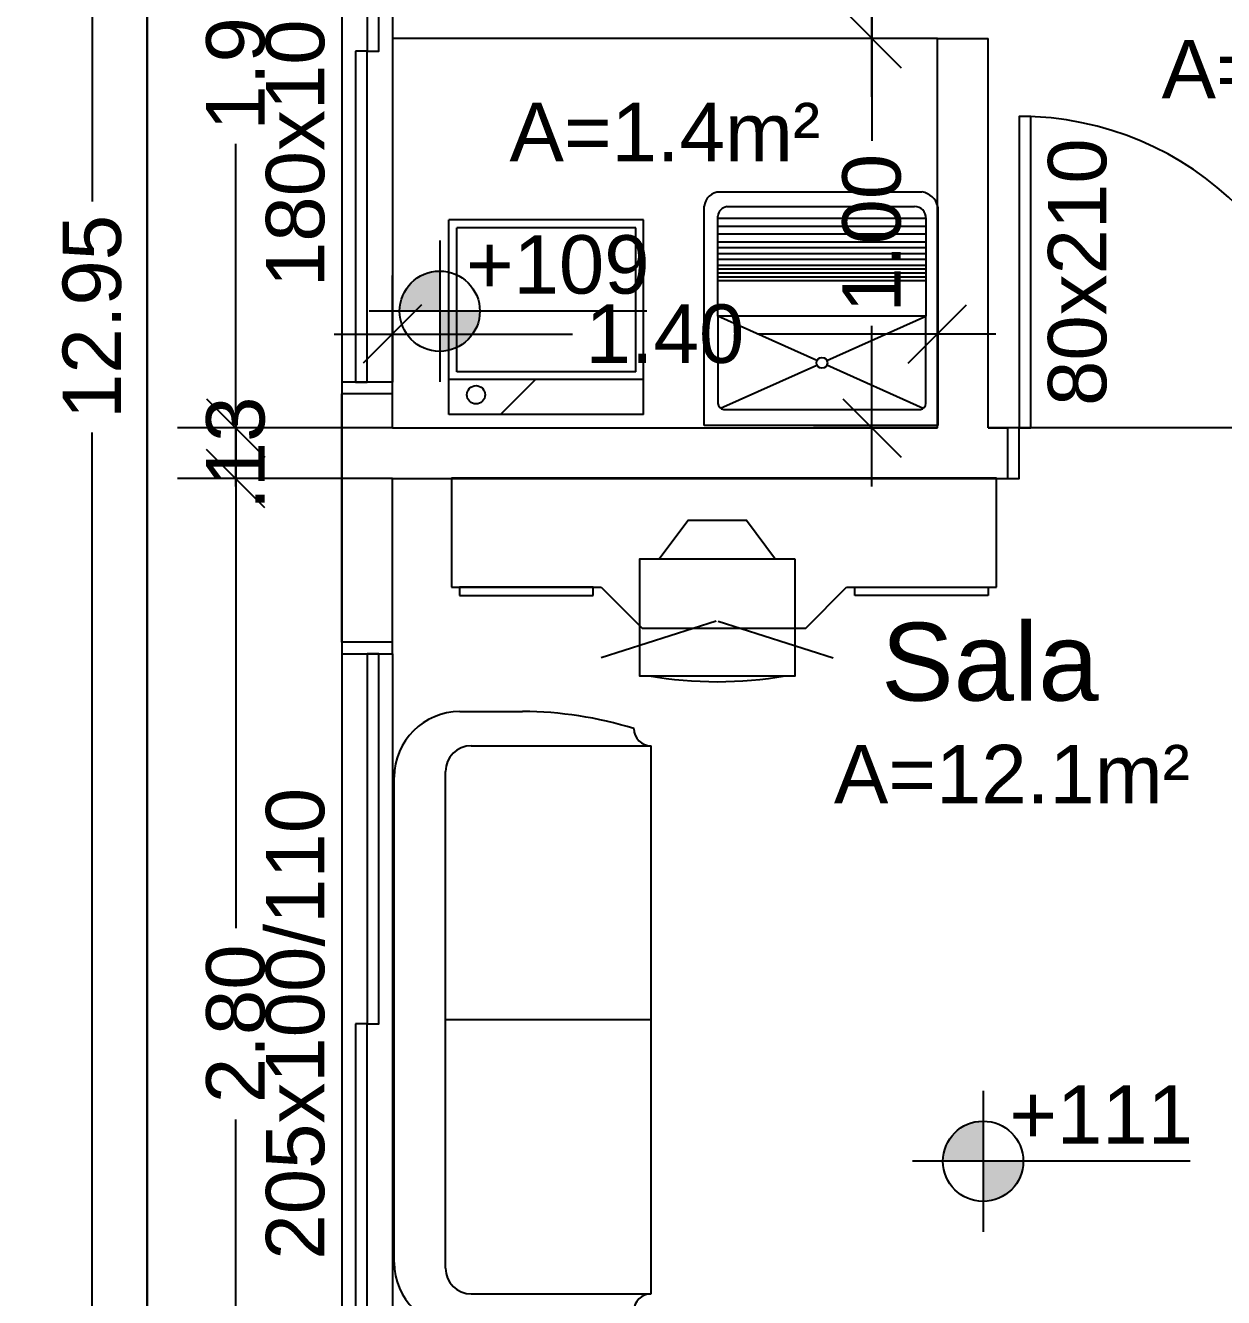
# Model space of a CAD drawing. Extents: x -120 to 1117, y 5 to 675.
# Drawn here: x 11.907 to 14.984, y 84.881 to 88.147 of the extents above; entities that cross this region are included whole.
import ezdxf
from ezdxf.enums import TextEntityAlignment as Align

# ---------------------------------------------------------------- set-up
doc = ezdxf.new("R2010")
doc.units = 0
doc.header["$MEASUREMENT"] = 0
doc.layers.get('0').update_dxf_attribs({"linetype": 'CONTINUOUS'})
doc.layers.get('DEFPOINTS').update_dxf_attribs({"linetype": 'CONTINUOUS'})
for name, color, linetype in [('cota', 1, 'CONTINUOUS'), ('janela-porta', 6, 'CONTINUOUS'), ('moveis', 253, 'CONTINUOUS'), ('nivel', 4, 'CONTINUOUS'), ('parede', 2, 'CONTINUOUS'), ('piso', 4, 'CONTINUOUS'), ('texto', 7, 'CONTINUOUS'), ('vegetacao', 82, 'CONTINUOUS')]:
    doc.layers.add(name, color=color, linetype=linetype)
doc.styles.get("Standard").update_dxf_attribs({"font": 'arial.ttf'})
doc.dimstyles.new('cotass', dxfattribs={"dimtxt": 0.15, "dimasz": 0.15, "dimexe": 0.15, "dimexo": 0, "dimgap": 0.05, "dimtad": 0, "dimzin": 4, "dimdsep": 46, "dimtxsty": 'Standard', "dimblk": 'OBLIQUE', "dimcen": 0, "dimdle": 0.15, "dimclrd": 256, "dimclrt": 4, "dimadec": 0, "dimazin": 1, "dimtfac": 1, "dimtix": 1, "dimtofl": 0, "dimtmove": 0, "dimatfit": 3, "dimldrblk": 'OPEN30', "dimfxl": 0, "dimtolj": 1, "dimtzin": 0, "dimlwd": -1, "dimarcsym": 0})

# ---------------------------------------------------------------- blocks, each defined once
blk = doc.blocks.new('_Oblique')
at = {"color": 0, "linetype": 'ByBlock', "lineweight": -2}
blk.add_line((-0.5, -0.5), (0.5, 0.5), dxfattribs=at)
blk = doc.blocks.new('*D109')
at = {"layer": 'cota', "transparency": 16777216}
for p, q in [((12.4469, 89.1987), (12.4469, 88.319)), ((12.4469, 86.9637), (12.4469, 87.8435))]:
    blk.add_line(p, q, dxfattribs=at)
at = {"layer": 'cota', "color": 0, "lineweight": -2, "transparency": 16777216}
for p, q in [((12.8493, 89.0487), (12.2969, 89.0487)), ((12.8493, 87.1137), (12.2969, 87.1137))]:
    blk.add_line(p, q, dxfattribs=at)
at = {"layer": 'DEFPOINTS', "color": 0, "transparency": 16777216}
for p in [(12.8493, 89.0487), (12.4469, 87.1137), (12.8493, 87.1137)]:
    blk.add_point(p, dxfattribs=at)
at = {"layer": 'cota', "transparency": 16777216, "xscale": 0.15, "yscale": 0.15, "zscale": 0.15}
for p, rotation in [((12.4469, 89.0487), 90), ((12.4469, 87.1137), 270)]:
    blk.add_blockref('_Oblique', p, dxfattribs=dict(at, rotation=rotation))
at = {"layer": 'cota', "color": 4, "transparency": 16777216, "insert": (12.4469, 88.0812), "char_height": 0.15, "attachment_point": 5, "rotation": 90}
blk.add_mtext('\\A1;1.93', dxfattribs=at)
blk = doc.blocks.new('_Open30')
at = {"color": 0, "linetype": 'ByBlock', "lineweight": -2}
for p, q in [((-1, 0.268), (0, 0)), ((0, 0), (-1, -0.268)), ((0, 0), (-1, 0))]:
    blk.add_line(p, q, dxfattribs=at)
blk = doc.blocks.new('*D110')
at = {"layer": 'cota', "transparency": 16777216}
for p, q in [((12.4469, 87.1137), (12.4469, 87.2637)), ((12.4469, 86.9837), (12.4469, 86.8337))]:
    blk.add_line(p, q, dxfattribs=at)
at = {"layer": 'cota', "color": 0, "lineweight": -2, "transparency": 16777216}
for p, q in [((12.8493, 87.1137), (12.2969, 87.1137)), ((12.8493, 86.9837), (12.2969, 86.9837))]:
    blk.add_line(p, q, dxfattribs=at)
at = {"layer": 'DEFPOINTS', "color": 0, "transparency": 16777216}
for p in [(12.8493, 87.1137), (12.4469, 86.9837), (12.8493, 86.9837)]:
    blk.add_point(p, dxfattribs=at)
at = {"layer": 'cota', "transparency": 16777216, "xscale": 0.15, "yscale": 0.15, "zscale": 0.15}
for p, rotation in [((12.4469, 87.1137), 270), ((12.4469, 86.9837), 90)]:
    blk.add_blockref('_Oblique', p, dxfattribs=dict(at, rotation=rotation))
at = {"layer": 'cota', "color": 4, "transparency": 16777216, "insert": (12.4469, 87.0487), "char_height": 0.15, "attachment_point": 5, "rotation": 90}
blk.add_mtext('\\A1;.13', dxfattribs=at)
blk = doc.blocks.new('*D111')
at = {"layer": 'cota', "transparency": 16777216}
for p, q in [((12.4469, 87.1337), (12.4469, 85.8295)), ((12.4469, 84.0337), (12.4469, 85.3379))]:
    blk.add_line(p, q, dxfattribs=at)
at = {"layer": 'cota', "color": 0, "lineweight": -2, "transparency": 16777216}
for p, q in [((12.8493, 86.9837), (12.2969, 86.9837)), ((12.8493, 84.1837), (12.2969, 84.1837))]:
    blk.add_line(p, q, dxfattribs=at)
at = {"layer": 'DEFPOINTS', "color": 0, "transparency": 16777216}
for p in [(12.8493, 86.9837), (12.4469, 84.1837), (12.8493, 84.1837)]:
    blk.add_point(p, dxfattribs=at)
at = {"layer": 'cota', "transparency": 16777216, "xscale": 0.15, "yscale": 0.15, "zscale": 0.15}
for p, rotation in [((12.4469, 86.9837), 90), ((12.4469, 84.1837), 270)]:
    blk.add_blockref('_Oblique', p, dxfattribs=dict(at, rotation=rotation))
at = {"layer": 'cota', "color": 4, "transparency": 16777216, "insert": (12.4469, 85.5837), "char_height": 0.15, "attachment_point": 5, "rotation": 90}
blk.add_mtext('\\A1;2.80', dxfattribs=at)
blk = doc.blocks.new('*D234')
at = {"layer": 'cota', "color": 0, "lineweight": -2, "transparency": 16777216}
for p, q in [((12.8493, 87.1137), (12.8493, 87.5047)), ((14.2493, 87.1137), (14.2493, 87.5047))]:
    blk.add_line(p, q, dxfattribs=at)
at = {"layer": 'cota', "transparency": 16777216}
for p, q in [((12.6993, 87.3547), (13.3118, 87.3547)), ((14.3993, 87.3547), (13.7868, 87.3547))]:
    blk.add_line(p, q, dxfattribs=at)
at = {"layer": 'DEFPOINTS', "color": 0, "transparency": 16777216}
for p in [(12.8493, 87.3547), (12.8493, 87.1137), (14.2493, 87.1137)]:
    blk.add_point(p, dxfattribs=at)
at = {"layer": 'cota', "transparency": 16777216, "xscale": 0.15, "yscale": 0.15, "zscale": 0.15, "rotation": 180}
blk.add_blockref('_Oblique', (12.8493, 87.3547), dxfattribs=at)
at = {"layer": 'cota', "transparency": 16777216, "xscale": 0.15, "yscale": 0.15, "zscale": 0.15}
blk.add_blockref('_Oblique', (14.2493, 87.3547), dxfattribs=at)
at = {"layer": 'cota', "color": 4, "transparency": 16777216, "insert": (13.5493, 87.3547), "char_height": 0.15, "attachment_point": 5}
blk.add_mtext('\\A1;1.40', dxfattribs=at)
blk = doc.blocks.new('*D235')
at = {"layer": 'cota', "transparency": 16777216}
for p, q in [((14.0809, 88.2637), (14.0809, 87.8512)), ((14.0809, 86.9637), (14.0809, 87.3762))]:
    blk.add_line(p, q, dxfattribs=at)
at = {"layer": 'cota', "color": 0, "lineweight": -2, "transparency": 16777216}
for p, q in [((14.2493, 88.1137), (13.9309, 88.1137)), ((14.2493, 87.1137), (13.9309, 87.1137))]:
    blk.add_line(p, q, dxfattribs=at)
at = {"layer": 'DEFPOINTS', "color": 0, "transparency": 16777216}
for p in [(14.2493, 88.1137), (14.0809, 87.1137), (14.2493, 87.1137)]:
    blk.add_point(p, dxfattribs=at)
at = {"layer": 'cota', "transparency": 16777216, "xscale": 0.15, "yscale": 0.15, "zscale": 0.15}
for p, rotation in [((14.0809, 88.1137), 90), ((14.0809, 87.1137), 270)]:
    blk.add_blockref('_Oblique', p, dxfattribs=dict(at, rotation=rotation))
at = {"layer": 'cota', "color": 4, "transparency": 16777216, "insert": (14.0809, 87.6137), "char_height": 0.15, "attachment_point": 5, "rotation": 90}
blk.add_mtext('\\A1;1.00', dxfattribs=at)
blk = doc.blocks.new('*D236')
at = {"layer": 'cota', "transparency": 16777216}
for p, q in [((14.0809, 89.1987), (14.0809, 88.7626)), ((14.0809, 87.9637), (14.0809, 88.3998))]:
    blk.add_line(p, q, dxfattribs=at)
at = {"layer": 'cota', "color": 0, "lineweight": -2, "transparency": 16777216}
for p, q in [((14.2493, 89.0487), (13.9309, 89.0487)), ((14.2493, 88.1137), (13.9309, 88.1137))]:
    blk.add_line(p, q, dxfattribs=at)
at = {"layer": 'DEFPOINTS', "color": 0, "transparency": 16777216}
for p in [(14.0809, 89.0487), (14.2493, 89.0487), (14.2493, 88.1137)]:
    blk.add_point(p, dxfattribs=at)
at = {"layer": 'cota', "transparency": 16777216, "xscale": 0.15, "yscale": 0.15, "zscale": 0.15}
for p, rotation in [((14.0809, 89.0487), 90), ((14.0809, 88.1137), 270)]:
    blk.add_blockref('_Oblique', p, dxfattribs=dict(at, rotation=rotation))
at = {"layer": 'cota', "color": 4, "transparency": 16777216, "insert": (14.0809, 88.5812), "char_height": 0.15, "attachment_point": 5, "rotation": 90}
blk.add_mtext('\\A1;.93', dxfattribs=at)
blk = doc.blocks.new('*D482')
at = {"layer": 'cota', "transparency": 16777216}
for p, q in [((12.0782, 94.0237), (12.0782, 87.6953)), ((12.0782, 80.7737), (12.0782, 87.1021))]:
    blk.add_line(p, q, dxfattribs=at)
at = {"layer": 'cota', "color": 0, "lineweight": -2, "transparency": 16777216}
for p, q in [((12.7193, 93.8737), (11.9282, 93.8737)), ((12.7193, 80.9237), (11.9282, 80.9237))]:
    blk.add_line(p, q, dxfattribs=at)
at = {"layer": 'DEFPOINTS', "color": 0, "transparency": 16777216}
for p in [(12.0782, 93.8737), (12.7193, 93.8737), (12.7193, 80.9237)]:
    blk.add_point(p, dxfattribs=at)
at = {"layer": 'cota', "transparency": 16777216, "xscale": 0.15, "yscale": 0.15, "zscale": 0.15}
for p, rotation in [((12.0782, 93.8737), 90), ((12.0782, 80.9237), 270)]:
    blk.add_blockref('_Oblique', p, dxfattribs=dict(at, rotation=rotation))
at = {"layer": 'cota', "color": 4, "transparency": 16777216, "insert": (12.0782, 87.3987), "char_height": 0.15, "attachment_point": 5, "rotation": 90}
blk.add_mtext('\\A1;12.95', dxfattribs=at)
blk = doc.blocks.new('NIVEL')
at = {"layer": 'nivel'}
h = blk.add_hatch(color=256, dxfattribs=at)
h.paths.add_polyline_path([(0, 0.1375, 0.414214), (-0.1375, 0), (0, 0)])
h.paths.add_polyline_path([(0, 0), (0, -0.1375, 0.414214), (0.1375, 0)])
for p, q in [((0, 0.2417), (0, -0.2417)), ((0.7095, 0), (-0.2418, 0))]:
    blk.add_line(p, q, dxfattribs=at)
blk.add_circle((0, 0), 0.1375, dxfattribs=at)

msp = doc.modelspace()

# ---------------------------------------------------------------- hatches: boundary and pattern name
at = {"layer": 'vegetacao'}
h = msp.add_hatch(dxfattribs=at)
h.set_pattern_fill('ANGLE', color=256, scale=2, style=0)
h.set_pattern_definition([(0, (0, 0), (0, 0.55), [0.4, -0.15]), (90, (0, 0), (-0.55, 3e-17), [0.4, -0.15])])
edge = h.paths.add_edge_path()
edge.add_line((33.5894, 75.9237), (33.5894, 116.2837))
edge.add_line((33.5894, 116.2837), (9.8693, 116.2837))
edge.add_line((9.8693, 116.2837), (9.8693, 110.2837))
edge.add_line((9.8693, 110.2837), (27.5894, 110.2837))
edge.add_arc((27.5894, 107.2837), 3, 0, 90, ccw=False)
edge.add_line((30.5894, 107.2837), (30.5894, 75.9237))
edge.add_line((30.5894, 75.9237), (33.5894, 75.9237))
edge = h.paths.add_edge_path(flags=17)
edge.add_line((27.3693, 110.2837), (27.5894, 110.2837))
edge.add_arc((27.5894, 107.2837), 3, 0, 90, ccw=False)
edge.add_line((30.5894, 107.2837), (30.5894, 93.8737))
edge.add_line((30.5894, 93.8737), (24.8993, 93.8737))
edge.add_line((24.8993, 93.8737), (24.8993, 91.5437))
edge.add_line((24.8993, 91.5437), (22.8493, 91.5437))
edge.add_line((22.8493, 91.5437), (22.8493, 95.2856))
edge.add_line((22.8493, 95.2856), (27.8493, 95.2856))
edge.add_line((27.8493, 95.2856), (27.8493, 97.7856))
edge.add_line((27.8493, 97.7856), (27.2544, 97.7856))
edge.add_line((27.2544, 97.7856), (27.2544, 105.2837))
edge.add_line((27.2544, 105.2837), (27.3693, 105.2837))
edge.add_line((27.3693, 105.2837), (27.3693, 110.2837))
h.paths.add_polyline_path([(22.8493, 95.2856), (22.8493, 97.7856), (27.8493, 97.7856), (27.8493, 95.2856)], flags=16)
h.paths.add_polyline_path([(22.2544, 97.7856), (22.2544, 100.2856), (27.2544, 100.2856), (27.2544, 97.7856)], flags=17)
h.paths.add_polyline_path([(22.2544, 100.2856), (22.2544, 102.7856), (27.2544, 102.7856), (27.2544, 100.2856)], flags=17)
h.paths.add_polyline_path([(22.2544, 102.7856), (22.2544, 105.2856), (27.2544, 105.2856), (27.2544, 102.7856)], flags=17)
h.paths.add_polyline_path([(27.3693, 105.2837), (24.8693, 105.2837), (24.8693, 110.2837), (27.3693, 110.2837)], flags=16)
h.paths.add_polyline_path([(24.8693, 105.2837), (22.3693, 105.2837), (22.3693, 110.2837), (24.8693, 110.2837)], flags=17)
h.paths.add_polyline_path([(22.3693, 105.2837), (19.8693, 105.2837), (19.8693, 110.2837), (22.3693, 110.2837)], flags=17)
h.paths.add_polyline_path([(19.8693, 105.2837), (17.3693, 105.2837), (17.3693, 110.2837), (19.8693, 110.2837)], flags=17)
h.paths.add_polyline_path([(17.3693, 105.2837), (14.8693, 105.2837), (14.8693, 110.2837), (17.3693, 110.2837)], flags=17)
h.paths.add_polyline_path([(14.8693, 105.2837), (12.3693, 105.2837), (12.3693, 110.2837), (14.8693, 110.2837)], flags=17)

# ---------------------------------------------------------------- linework, layer by layer
at = {"layer": 'janela-porta', "color": 6, "linetype": 'Continuous'}
for p, q in [((12.7193, 88.9312), (12.7193, 87.2312)), ((12.8493, 88.9312), (12.8493, 87.2312)), ((12.7193, 86.5337), (12.7193, 84.6337)), ((12.8493, 86.5337), (12.8493, 84.6337))]:
    msp.add_line(p, q, dxfattribs=at)
for points in [[(12.7843, 88.9312), (12.7843, 88.0812), (12.8143, 88.0812), (12.8143, 88.9312), (12.7843, 88.9312)], [(12.7544, 88.0812), (12.7544, 87.2312), (12.7843, 87.2312), (12.7843, 88.0812), (12.7544, 88.0812)], [(14.4593, 87.1137), (14.4893, 87.1137), (14.4893, 87.9137), (14.4593, 87.9137), (14.4593, 87.1137)], [(12.7843, 86.5337), (12.7843, 85.5837), (12.8143, 85.5837), (12.8143, 86.5337), (12.7843, 86.5337)], [(12.7544, 85.5837), (12.7544, 84.6337), (12.7843, 84.6337), (12.7843, 85.5837), (12.7544, 85.5837)]]:
    msp.add_lwpolyline(points, close=True, dxfattribs=at)
for points in [[(12.8493, 87.2012), (12.8493, 87.2312), (12.7193, 87.2312), (12.7193, 87.2012)], [(14.4293, 86.9837), (14.4593, 86.9837), (14.4593, 87.1137), (14.4293, 87.1137)], [(12.7193, 86.5637), (12.7193, 86.5337), (12.8493, 86.5337), (12.8493, 86.5637)]]:
    msp.add_lwpolyline(points, dxfattribs=at)
msp.add_arc((14.4593, 87.1137), 0.8, 0, 90, dxfattribs=at)
at = {"layer": 'moveis'}
for p, q in [((13.6899, 87.7196), (14.2093, 87.7196)), ((13.6501, 87.1196), (13.6501, 87.6828)), ((14.2501, 87.6818), (14.2501, 87.1196)), ((13.4946, 87.6479), (12.9946, 87.6479)), ((12.9946, 87.1479), (12.9946, 87.6479)), ((13.4946, 87.1479), (13.4946, 87.6479)), ((13.6853, 87.652), (14.2198, 87.652)), ((13.4746, 87.6279), (13.0146, 87.6279)), ((13.0146, 87.2579), (13.0146, 87.6279)), ((13.4746, 87.2579), (13.4746, 87.6279)), ((13.6853, 87.632), (14.2198, 87.632)), ((13.6853, 87.612), (14.2198, 87.612)), ((13.6853, 87.592), (14.2198, 87.592)), ((13.6853, 87.577), (14.2198, 87.577)), ((13.6853, 87.562), (14.2198, 87.562)), ((13.6853, 87.547), (14.2198, 87.547)), ((13.6853, 87.532), (14.2198, 87.532)), ((13.6853, 87.522), (14.2198, 87.522)), ((13.6853, 87.512), (14.2198, 87.512)), ((13.6853, 87.502), (14.2198, 87.502)), ((13.6853, 87.492), (14.2198, 87.492)), ((13.9397, 87.2866), (13.6852, 87.401)), ((13.9653, 87.2867), (14.2198, 87.401)), ((13.6924, 87.1641), (13.9398, 87.2752)), ((14.2129, 87.1639), (13.9652, 87.2752)), ((13.1267, 87.1479), (13.2166, 87.2379)), ((13.4946, 87.1479), (12.9946, 87.1479)), ((14.2501, 87.1196), (13.6501, 87.1196)), ((14.4009, 86.9846), (13.0009, 86.9846)), ((13.0009, 86.9846), (13.0009, 86.7046)), ((14.4009, 86.7046), (14.4009, 86.9846)), ((13.0009, 86.7046), (13.3859, 86.7046)), ((13.3649, 86.7046), (13.0219, 86.7046)), ((13.0219, 86.7046), (13.0219, 86.6836)), ((13.3649, 86.6836), (13.3649, 86.7046)), ((13.3859, 86.7046), (13.4909, 86.5996)), ((13.9109, 86.5996), (14.0159, 86.7046)), ((14.0159, 86.7046), (14.4009, 86.7046)), ((14.0369, 86.7046), (14.3799, 86.7046)), ((14.0369, 86.6836), (14.0369, 86.7046)), ((14.3799, 86.7046), (14.3799, 86.6836)), ((13.0219, 86.6836), (13.3649, 86.6836)), ((14.3799, 86.6836), (14.0369, 86.6836)), ((13.6809, 86.6177), (13.3858, 86.5233)), ((13.4909, 86.5996), (13.9109, 86.5996)), ((13.6864, 86.6177), (13.9816, 86.5233)), ((13.0226, 86.3855), (13.1837, 86.3855)), ((13.0519, 86.2975), (13.5137, 86.2975)), ((13.5137, 84.8901), (13.5137, 86.2975)), ((12.854, 84.9707), (12.854, 86.2168)), ((12.9858, 84.9561), (12.9858, 86.2315)), ((13.5137, 85.5938), (12.9858, 85.5938)), ((13.0519, 84.8901), (13.5137, 84.8901))]:
    msp.add_line(p, q, dxfattribs=at)
for points in [[(13.7084, 87.682), (14.1907, 87.682)], [(14.2198, 87.401), (13.6852, 87.401), (13.6852, 87.6578)], [(14.2198, 87.6531), (14.2198, 87.401)], [(14.2198, 87.401), (13.6851, 87.401), (13.6851, 87.1766)], [(14.2198, 87.1761), (14.2198, 87.401)], [(13.4746, 87.2579), (13.0146, 87.2579)], [(13.4946, 87.2379), (12.9946, 87.2379)], [(13.7001, 87.1608), (14.206, 87.1608)], [(13.5337, 86.7768), (13.6087, 86.8768), (13.7587, 86.8768), (13.8337, 86.7768)]]:
    msp.add_lwpolyline(points, dxfattribs=at)
msp.add_lwpolyline([(13.8837, 86.7768), (13.4837, 86.7768), (13.4837, 86.4768), (13.8837, 86.4768), (13.8837, 86.7768)], close=True, dxfattribs=at)
for centre, radius in [((13.9525, 87.2809), 0.014), ((13.064, 87.1988), 0.0235)]:
    msp.add_circle(centre, radius, dxfattribs=at)
for centre, radius, start, end in [((13.69, 87.6795), 0.04, 90.092, 175.5284), ((14.2025, 87.6714), 0.0487, 12.4292, 81.6035), ((13.7124, 87.655), 0.0273, 98.11, 174.3155), ((14.1913, 87.6535), 0.0285, 357.0729, 91.0669), ((13.7033, 87.1789), 0.0184, 187.0184, 260.5046), ((14.2021, 87.1782), 0.0177, 282.1026, 353.8845), ((13.6837, 87.5096), 1.0475, 260.3828, 279.6172), ((13.0226, 86.2168), 0.1686, 90, 180), ((13.1809, 85.4153), 0.9702, 72.6816, 89.8278), ((13.5137, 86.3415), 0.044, 180, 269.9969), ((13.0519, 86.2315), 0.066, 90, 180), ((13.0226, 84.9707), 0.1686, 180, 270), ((13.0519, 84.956), 0.066, 180, 270), ((13.5137, 84.8461), 0.044, 90.003, 180)]:
    msp.add_arc(centre, radius, start, end, dxfattribs=at)
at = {"layer": 'parede'}
for p, q in [((14.2493, 87.1137), (14.2493, 88.1137)), ((14.2493, 88.1137), (14.3793, 88.1137)), ((14.3793, 87.1137), (14.3793, 88.1137)), ((12.8493, 87.2012), (12.7193, 87.2012)), ((12.7193, 86.5637), (12.7193, 87.2012)), ((12.8493, 87.1137), (12.8493, 87.2012)), ((12.8493, 87.1137), (14.2493, 87.1137)), ((14.3793, 87.1137), (14.4293, 87.1137)), ((14.4293, 87.1137), (14.4293, 86.9837)), ((12.8493, 86.9837), (14.4293, 86.9837)), ((12.8493, 86.5637), (12.8493, 86.9837)), ((12.8493, 86.5637), (12.7193, 86.5637))]:
    msp.add_line(p, q, dxfattribs=at)
at = {"layer": 'piso'}
for p, q in [((12.2193, 93.7437), (12.2193, 79.2137)), ((14.2493, 88.1137), (12.8493, 88.1137)), ((15.2593, 87.1137), (14.3793, 87.1137))]:
    msp.add_line(p, q, dxfattribs=at)
msp.add_lwpolyline([(33.5894, 116.2837), (33.5894, 75.9237), (13.0894, 75.9237), (13.0894, 78.5837), (12.2193, 78.5837), (12.2193, 93.7437), (12.7193, 93.7437), (12.7193, 80.9237), (17.2843, 80.9237), (17.2843, 81.5237), (26.0244, 81.5237), (26.0244, 80.9237), (26.0244, 80.9237), (30.5894, 80.9237), (30.5894, 93.8737), (24.8993, 93.8737), (24.8993, 91.5437), (22.8493, 91.5437), (22.8493, 96.0037), (9.8693, 96.0037), (9.8693, 105.2837)], dxfattribs=at)

# ---------------------------------------------------------------- block references
at = {"layer": 'nivel', "xscale": 0.75, "yscale": 0.75, "zscale": 0.75}
for p in [(12.9707, 87.4135), (14.3665, 85.2305)]:
    msp.add_blockref('NIVEL', p, dxfattribs=at)

# ---------------------------------------------------------------- texts
at = {"layer": 'texto'}
for s, p in [('180x100/110', (12.7193, 88.0812)), ('80x210', (14.7281, 87.5137)), ('205x100/110', (12.7193, 85.5837))]:
    msp.add_text(s, height=0.15, rotation=90, dxfattribs=at).set_placement(p, align=Align.BOTTOM_CENTER)
for s, height, p in [('A=6.8m²', 0.15, (15.2239, 87.9151)), ('A=1.4m²', 0.15, (13.5489, 87.7536)), ('+109', 0.15, (13.274, 87.4135)), ('Sala', 0.2, (14.3841, 86.3535)), ('A=12.1m²', 0.15, (14.4405, 86.1049)), ('+111', 0.15, (14.6697, 85.2305))]:
    msp.add_text(s, height=height, dxfattribs=at).set_placement(p, align=Align.BOTTOM_CENTER)

# ---------------------------------------------------------------- dimensions: what is measured, and where the dimension line sits
at = {"layer": 'cota'}
for base, p1, p2, picture, middle in [((12.0782, 93.8737), (12.7193, 80.9237), (12.7193, 93.8737), '*D482', (12.0782, 87.3987)), ((14.080904, 89.048707), (14.249325, 88.113709), (14.249325, 89.048707), '*D236', (14.080904, 88.581208)), ((14.0809, 87.1137), (14.2493, 88.1137), (14.2493, 87.1137), '*D235', (14.0809, 87.6137))]:
    dim = msp.add_linear_dim(base=base, p1=p1, p2=p2, angle=90, dimstyle='cotass', dxfattribs=at)
    dim.commit()
    dim.dimension.update_dxf_attribs({"geometry": picture, "text_midpoint": middle})
for base, p1, p2, picture, middle in [((12.44695, 87.113709), (12.849325, 89.048707), (12.849325, 87.113709), '*D109', (12.44695, 88.081208)), ((12.4469, 86.9837), (12.8493, 87.1137), (12.8493, 86.9837), '*D110', (12.4469, 87.0487)), ((12.4469, 84.1837), (12.8493, 86.9837), (12.8493, 84.1837), '*D111', (12.4469, 85.5837))]:
    dim = msp.add_linear_dim(base=base, p1=p1, p2=p2, angle=90, dimstyle='cotass', override={"dimtmove": 1}, dxfattribs=at)
    dim.commit()
    dim.dimension.update_dxf_attribs({"geometry": picture, "text_midpoint": middle})
dim = msp.add_linear_dim(base=(12.8493, 87.3547), p1=(14.2493, 87.1137), p2=(12.8493, 87.1137), dimstyle='cotass', dxfattribs=at)
dim.commit()
dim.dimension.update_dxf_attribs({"geometry": '*D234', "text_midpoint": (13.5493, 87.3547)})

doc.saveas('drawing.dxf')
